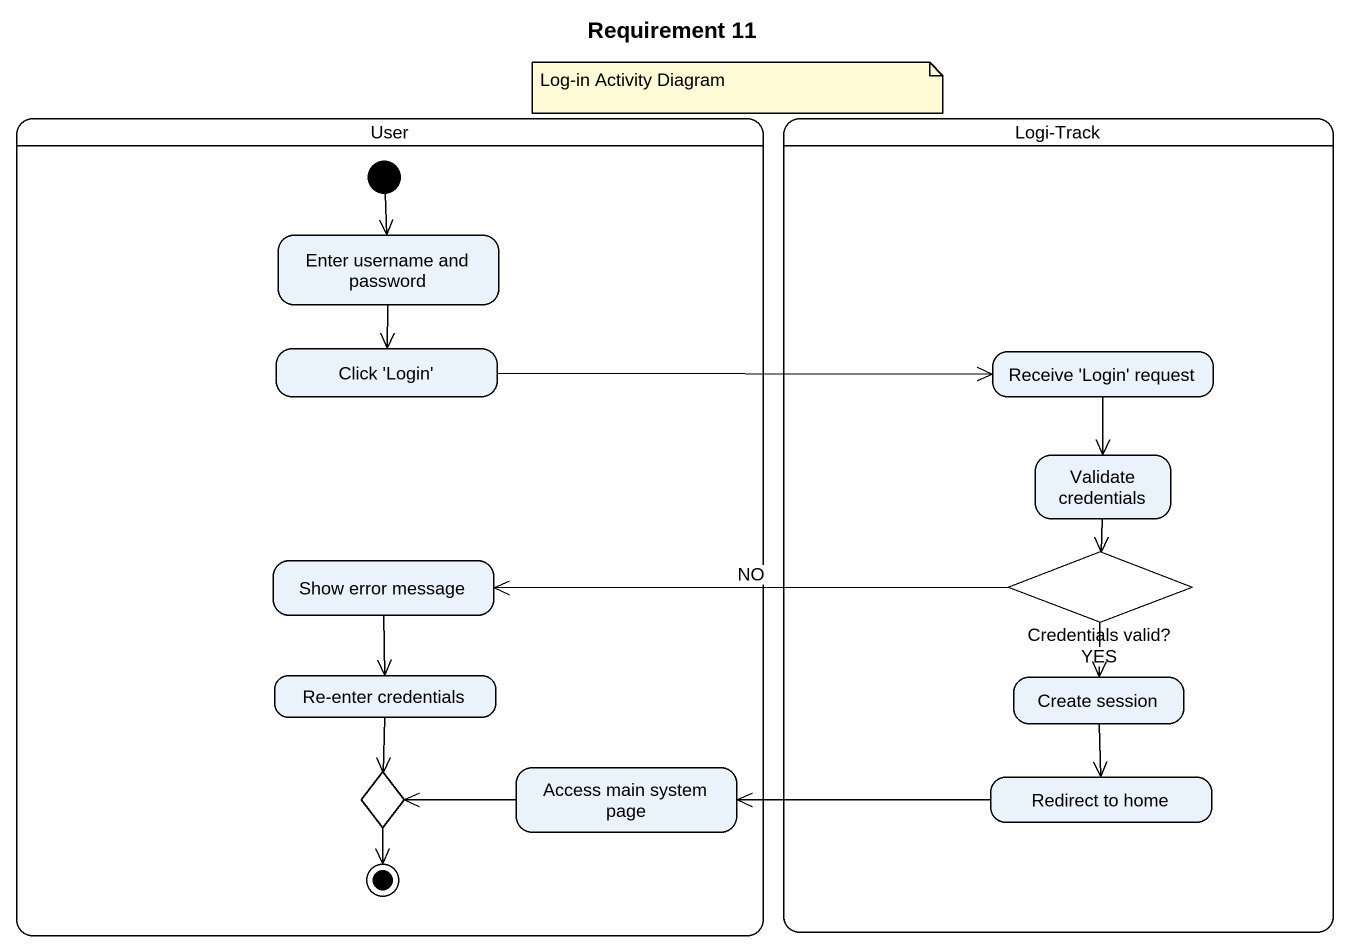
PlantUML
@startuml
title Requirement 11
hide empty description
state User {
  state "Enter username and password" as Enter_username_and_password
  state "Click 'Login'" as Click_Login
  state "Show error message" as Show_error_message
  state "Re-enter credentials" as Re_enter_credentials
  state choice1 <<choice>>
  state "Access main system page" as Access_main_system_page
  [*] --> Enter_username_and_password
  choice1 --> [*]
}
state "Logi-Track" as Logi_Track {
  state "Receive 'Login' request" as Receive_Login_request
  state "Validate credentials" as Validate_credentials
  state "Credentials valid?" as Credentials_valid <<choice>>
  state "Create session" as Create_session
  state "Redirect to home" as Redirect_to_home
}
Enter_username_and_password --> Click_Login
Click_Login -right-> Receive_Login_request
Receive_Login_request --> Validate_credentials
Validate_credentials --> Credentials_valid
Show_error_message --> Re_enter_credentials
Credentials_valid -left-> Show_error_message : NO
Credentials_valid --> Create_session : YES
Re_enter_credentials --> choice1
Create_session --> Redirect_to_home
Access_main_system_page -left-> choice1
Redirect_to_home -left-> Access_main_system_page
note as N1
  Log-in Activity Diagram
end note
@enduml
